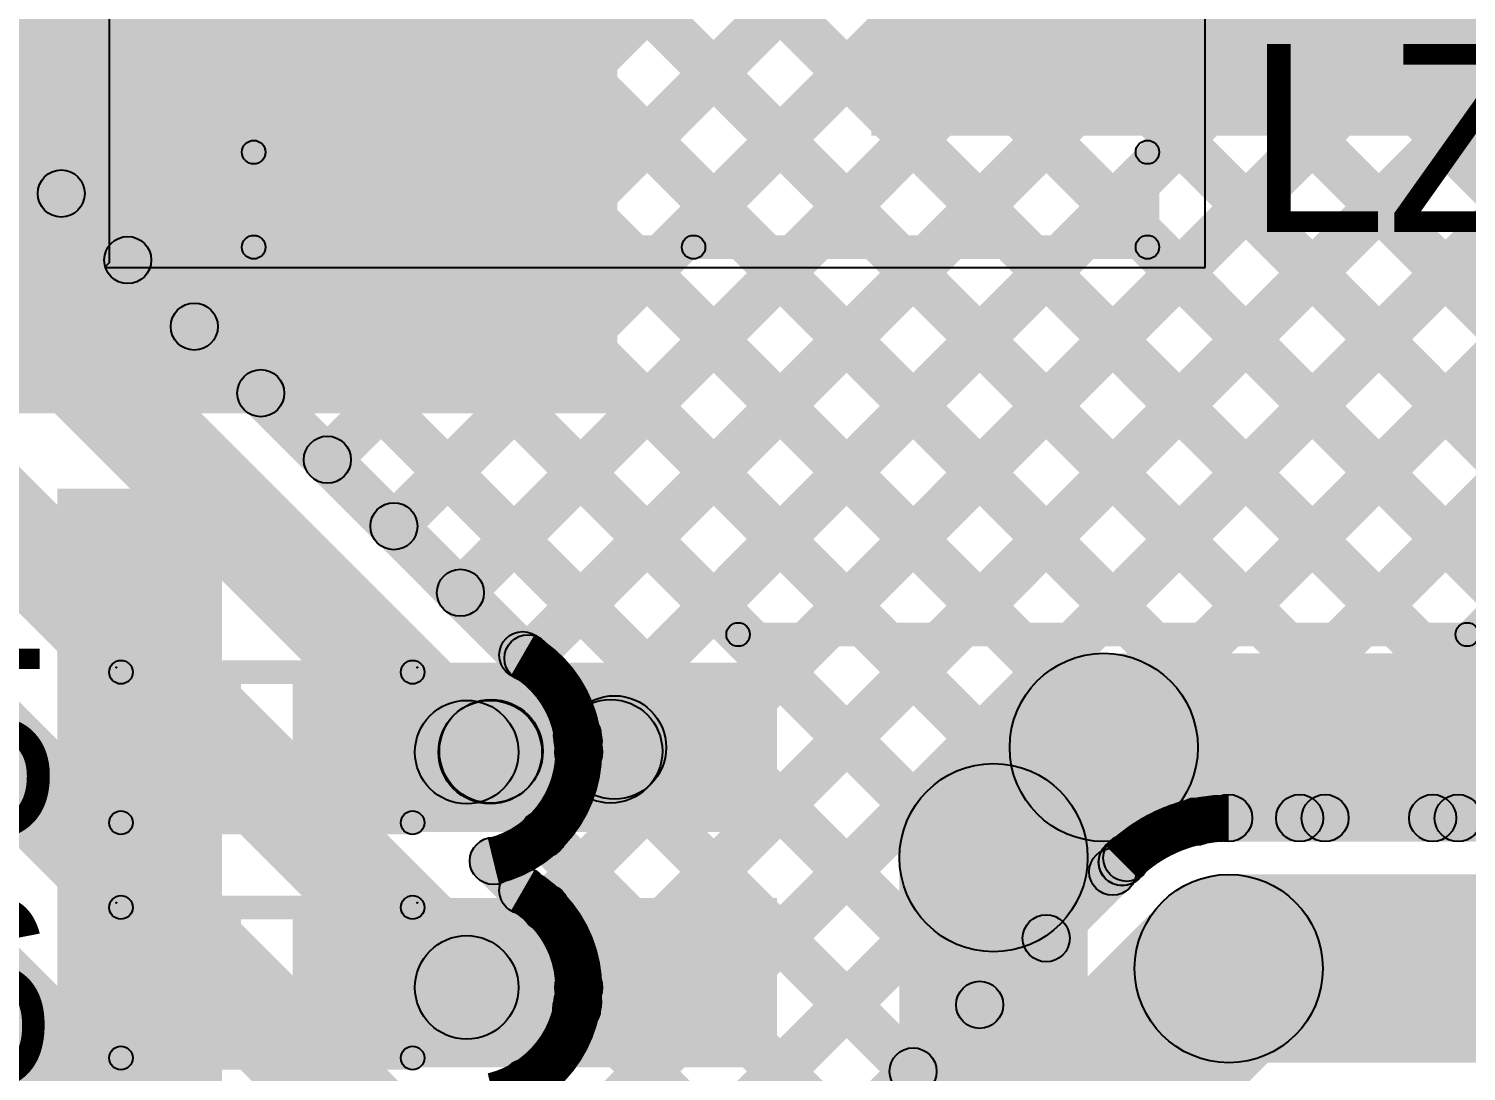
# Model space of a CAD drawing. Header units: millimetres. Extents: x -0.08 to 3.07, y -0.08 to 2.73.
# Drawn here: x 1.7109 to 2.0165, y 0.9252 to 1.1467 of the extents above; entities that cross this region are included whole.
import ezdxf

# ---------------------------------------------------------------- set-up
doc = ezdxf.new("R2010")
doc.units = ezdxf.units.MM
doc.header["$MEASUREMENT"] = 0
for name, color, linetype in [('BottomLayer', 5, 'Continuous'), ('TopLayer', 1, 'Continuous'), ('TopOverlay', 2, 'Continuous'), ('TopPaste', 8, 'Continuous'), ('TopSolder', 216, 'Continuous'), ('ViaHoleLayer', 16, 'Continuous')]:
    doc.layers.add(name, color=color, linetype=linetype)

# ---------------------------------------------------------------- blocks, each defined once
blk = doc.blocks.new('MS0420_100M_35')
at = {"layer": 'TopLayer'}
for points in [[(-0.10276, 0.04921), (-0.04291, 0.04921), (-0.04291, -0.04921), (-0.10276, -0.04921)], [(0.04291, 0.04921), (0.10276, 0.04921), (0.10276, -0.04921), (0.04291, -0.04921)]]:
    blk.add_hatch(color=1, dxfattribs=at).paths.add_polyline_path(points)
at = {"layer": 'TopOverlay'}
h = blk.add_hatch(color=2, dxfattribs=at)
edge = h.paths.add_edge_path()
edge.add_arc((-0.09528, 0.08268), 0.0025, 0, 360)
h = blk.add_hatch(color=2, dxfattribs=at)
edge = h.paths.add_edge_path()
edge.add_arc((-0.09528, 0.08268), 0.0025, 0, 360)
for points in [[(-0.09278, 0.0625), (-0.09778, 0.0625), (-0.09778, 0.08268), (-0.09278, 0.08268)], [(-0.09528, 0.08018), (-0.09528, 0.08518), (-0.00178, 0.08518), (-0.00178, 0.08018)], [(-0.00178, 0.08018), (-0.00178, 0.08518), (0.09472, 0.08518), (0.09472, 0.08018)], [(0.09722, 0.0625), (0.09222, 0.0625), (0.09222, 0.08268), (0.09722, 0.08268)], [(-0.09278, -0.08268), (-0.09778, -0.08268), (-0.09778, -0.0625), (-0.09278, -0.0625)], [(0.09722, -0.08268), (0.09222, -0.08268), (0.09222, -0.0625), (0.09722, -0.0625)], [(-0.09528, -0.08518), (-0.09528, -0.08018), (-0.00178, -0.08018), (-0.00178, -0.08518)], [(-0.00178, -0.08518), (-0.00178, -0.08018), (0.09472, -0.08018), (0.09472, -0.08518)]]:
    blk.add_hatch(color=2, dxfattribs=at).paths.add_polyline_path(points)
h = blk.add_hatch(color=2, dxfattribs=at)
edge = h.paths.add_edge_path()
edge.add_arc((-0.00178, 0.08268), 0.0025, 0, 360)
h = blk.add_hatch(color=2, dxfattribs=at)
edge = h.paths.add_edge_path()
edge.add_arc((-0.00178, 0.08268), 0.0025, 0, 360)
h = blk.add_hatch(color=2, dxfattribs=at)
edge = h.paths.add_edge_path()
edge.add_arc((0.09472, 0.08268), 0.0025, 0, 360)
h = blk.add_hatch(color=2, dxfattribs=at)
edge = h.paths.add_edge_path()
edge.add_arc((0.09472, 0.08268), 0.0025, 0, 360)
h = blk.add_hatch(color=2, dxfattribs=at)
edge = h.paths.add_edge_path()
edge.add_arc((-0.09528, 0.0625), 0.0025, 0, 360)
h = blk.add_hatch(color=2, dxfattribs=at)
edge = h.paths.add_edge_path()
edge.add_arc((0.09472, 0.0625), 0.0025, 0, 360)
h = blk.add_hatch(color=2, dxfattribs=at)
edge = h.paths.add_edge_path()
edge.add_arc((-0.1209, 0.004), 0.005, 0, 360)
h = blk.add_hatch(color=2, dxfattribs=at)
edge = h.paths.add_edge_path()
edge.add_arc((-0.11266, 0.004), 0.005, 0, 360)
h = blk.add_hatch(color=2, dxfattribs=at)
edge = h.paths.add_edge_path()
edge.add_arc((-0.09528, -0.0625), 0.0025, 0, 360)
h = blk.add_hatch(color=2, dxfattribs=at)
edge = h.paths.add_edge_path()
edge.add_arc((0.09472, -0.0625), 0.0025, 0, 360)
h = blk.add_hatch(color=2, dxfattribs=at)
edge = h.paths.add_edge_path()
edge.add_arc((-0.09528, -0.08268), 0.0025, 0, 360)
h = blk.add_hatch(color=2, dxfattribs=at)
edge = h.paths.add_edge_path()
edge.add_arc((-0.09528, -0.08268), 0.0025, 0, 360)
h = blk.add_hatch(color=2, dxfattribs=at)
edge = h.paths.add_edge_path()
edge.add_arc((-0.00178, -0.08268), 0.0025, 0, 360)
h = blk.add_hatch(color=2, dxfattribs=at)
edge = h.paths.add_edge_path()
edge.add_arc((-0.00178, -0.08268), 0.0025, 0, 360)
h = blk.add_hatch(color=2, dxfattribs=at)
edge = h.paths.add_edge_path()
edge.add_arc((0.09472, -0.08268), 0.0025, 0, 360)
h = blk.add_hatch(color=2, dxfattribs=at)
edge = h.paths.add_edge_path()
edge.add_arc((0.09472, -0.08268), 0.0025, 0, 360)
at = {"layer": 'TopPaste'}
for points in [[(-0.10276, 0.04921), (-0.04291, 0.04921), (-0.04291, -0.04921), (-0.10276, -0.04921)], [(0.04291, 0.04921), (0.10276, 0.04921), (0.10276, -0.04921), (0.04291, -0.04921)]]:
    blk.add_hatch(color=8, dxfattribs=at).paths.add_polyline_path(points)
at = {"layer": 'TopSolder'}
for points in [[(-0.10676, 0.05321), (-0.03891, 0.05321), (-0.03891, -0.05321), (-0.10676, -0.05321)], [(0.03891, 0.05321), (0.10676, 0.05321), (0.10676, -0.05321), (0.03891, -0.05321)]]:
    blk.add_hatch(color=216, dxfattribs=at).paths.add_polyline_path(points)
at = {"layer": 'TopOverlay', "const_width": 0.01}
blk.add_lwpolyline([(-0.11266, 0.004, 1), (-0.1209, 0.004, 1)], format="xyb", close=True, dxfattribs=at)
at = {"layer": 'TopOverlay'}
for centre, radius in [((-0.09528, 0.08268), 0.0025), ((-0.09528, 0.08268), 0.0025), ((-0.00178, 0.08268), 0.0025), ((-0.00178, 0.08268), 0.0025), ((0.09472, 0.08268), 0.0025), ((0.09472, 0.08268), 0.0025), ((-0.09528, 0.0625), 0.0025), ((0.09472, 0.0625), 0.0025), ((-0.1209, 0.004), 0.005), ((-0.11266, 0.004), 0.005), ((-0.09528, -0.0625), 0.0025), ((0.09472, -0.0625), 0.0025), ((-0.09528, -0.08268), 0.0025), ((-0.09528, -0.08268), 0.0025), ((-0.00178, -0.08268), 0.0025), ((-0.00178, -0.08268), 0.0025), ((0.09472, -0.08268), 0.0025), ((0.09472, -0.08268), 0.0025)]:
    blk.add_circle(centre, radius, dxfattribs=at)
blk = doc.blocks.new('MCP7940N_I_SN_57')
at = {"layer": 'TopLayer'}
for points in [[(-0.07579, 0.08681), (-0.07579, 0.06319), (-0.13681, 0.06319), (-0.13681, 0.08681)], [(0.13681, 0.08681), (0.13681, 0.06319), (0.07579, 0.06319), (0.07579, 0.08681)], [(-0.07579, 0.03681), (-0.07579, 0.01319), (-0.13681, 0.01319), (-0.13681, 0.03681)], [(0.13681, 0.03681), (0.13681, 0.01319), (0.07579, 0.01319), (0.07579, 0.03681)], [(-0.07579, -0.01319), (-0.07579, -0.03681), (-0.13681, -0.03681), (-0.13681, -0.01319)], [(0.13681, -0.01319), (0.13681, -0.03681), (0.07579, -0.03681), (0.07579, -0.01319)], [(-0.07579, -0.06319), (-0.07579, -0.08681), (-0.13681, -0.08681), (-0.13681, -0.06319)], [(0.13681, -0.06319), (0.13681, -0.08681), (0.07579, -0.08681), (0.07579, -0.06319)]]:
    blk.add_hatch(color=1, dxfattribs=at).paths.add_polyline_path(points)
at = {"layer": 'TopOverlay'}
h = blk.add_hatch(color=2, dxfattribs=at)
edge = h.paths.add_edge_path()
edge.add_arc((-0.126, 0.1), 0.005, 0, 360)
h = blk.add_hatch(color=2, dxfattribs=at)
edge = h.paths.add_edge_path()
edge.add_arc((-0.116, 0.1), 0.005, 0, 360)
h = blk.add_hatch(color=2, dxfattribs=at)
edge = h.paths.add_edge_path()
edge.add_arc((-0.077, 0.099), 0.0025, 0, 360)
for points in [[(0.078, 0.1015), (0.078, 0.0965), (-0.077, 0.0965), (-0.077, 0.1015)], [(0.08, -0.0965), (0.08, -0.1015), (-0.075, -0.1015), (-0.075, -0.0965)]]:
    blk.add_hatch(color=2, dxfattribs=at).paths.add_polyline_path(points)
h = blk.add_hatch(color=2, dxfattribs=at)
edge = h.paths.add_edge_path()
edge.add_arc((0.078, 0.099), 0.0025, 0, 360)
h = blk.add_hatch(color=2, dxfattribs=at)
edge = h.paths.add_edge_path()
edge.add_arc((-0.075, -0.099), 0.0025, 0, 360)
h = blk.add_hatch(color=2, dxfattribs=at)
edge = h.paths.add_edge_path()
edge.add_arc((0.08, -0.099), 0.0025, 0, 360)
at = {"layer": 'TopPaste'}
for points in [[(-0.07579, 0.08681), (-0.07579, 0.06319), (-0.13681, 0.06319), (-0.13681, 0.08681)], [(0.13681, 0.08681), (0.13681, 0.06319), (0.07579, 0.06319), (0.07579, 0.08681)], [(-0.07579, 0.03681), (-0.07579, 0.01319), (-0.13681, 0.01319), (-0.13681, 0.03681)], [(0.13681, 0.03681), (0.13681, 0.01319), (0.07579, 0.01319), (0.07579, 0.03681)], [(-0.07579, -0.01319), (-0.07579, -0.03681), (-0.13681, -0.03681), (-0.13681, -0.01319)], [(0.13681, -0.01319), (0.13681, -0.03681), (0.07579, -0.03681), (0.07579, -0.01319)], [(-0.07579, -0.06319), (-0.07579, -0.08681), (-0.13681, -0.08681), (-0.13681, -0.06319)], [(0.13681, -0.06319), (0.13681, -0.08681), (0.07579, -0.08681), (0.07579, -0.06319)]]:
    blk.add_hatch(color=8, dxfattribs=at).paths.add_polyline_path(points)
at = {"layer": 'TopSolder'}
for points in [[(-0.07179, 0.09081), (-0.07179, 0.05919), (-0.14081, 0.05919), (-0.14081, 0.09081)], [(0.14081, 0.09081), (0.14081, 0.05919), (0.07179, 0.05919), (0.07179, 0.09081)], [(-0.07179, 0.04081), (-0.07179, 0.00919), (-0.14081, 0.00919), (-0.14081, 0.04081)], [(0.14081, 0.04081), (0.14081, 0.00919), (0.07179, 0.00919), (0.07179, 0.04081)], [(-0.07179, -0.00919), (-0.07179, -0.04081), (-0.14081, -0.04081), (-0.14081, -0.00919)], [(0.14081, -0.00919), (0.14081, -0.04081), (0.07179, -0.04081), (0.07179, -0.00919)], [(-0.07179, -0.05919), (-0.07179, -0.09081), (-0.14081, -0.09081), (-0.14081, -0.05919)], [(0.14081, -0.05919), (0.14081, -0.09081), (0.07179, -0.09081), (0.07179, -0.05919)]]:
    blk.add_hatch(color=216, dxfattribs=at).paths.add_polyline_path(points)
at = {"layer": 'TopOverlay', "const_width": 0.01}
blk.add_lwpolyline([(-0.116, 0.1, 1), (-0.126, 0.1, 1)], format="xyb", close=True, dxfattribs=at)
at = {"layer": 'TopOverlay'}
for centre, radius in [((-0.126, 0.1), 0.005), ((-0.116, 0.1), 0.005), ((-0.077, 0.099), 0.0025), ((0.078, 0.099), 0.0025), ((-0.075, -0.099), 0.0025), ((0.08, -0.099), 0.0025)]:
    blk.add_circle(centre, radius, dxfattribs=at)
blk = doc.blocks.new('R__0402_89')
at = {"layer": 'TopLayer'}
for points in [[(-0.0275, -0.0125), (-0.0275, 0.0125), (-0.0095, 0.0125), (-0.0095, -0.0125)], [(0.0095, -0.0125), (0.0095, 0.0125), (0.0275, 0.0125), (0.0275, -0.0125)]]:
    blk.add_hatch(color=1, dxfattribs=at).paths.add_polyline_path(points)
at = {"layer": 'TopOverlay'}
h = blk.add_hatch(color=2, dxfattribs=at)
edge = h.paths.add_edge_path()
edge.add_arc((-0.031, 0.016), 0.0025, 0, 360)
h = blk.add_hatch(color=2, dxfattribs=at)
edge = h.paths.add_edge_path()
edge.add_arc((-0.031, 0.016), 0.0025, 0, 360)
for points in [[(0.031, 0.0185), (0.031, 0.0135), (-0.031, 0.0135), (-0.031, 0.0185)], [(-0.0335, 0.016), (-0.0285, 0.016), (-0.0285, -0.016), (-0.0335, -0.016)], [(0.0285, 0.016), (0.0335, 0.016), (0.0335, -0.016), (0.0285, -0.016)], [(0.031, -0.0135), (0.031, -0.0185), (-0.031, -0.0185), (-0.031, -0.0135)], [(0.032, -0.01694), (0.032, -0.01706), (-0.032, -0.01706), (-0.032, -0.01694)]]:
    blk.add_hatch(color=2, dxfattribs=at).paths.add_polyline_path(points)
h = blk.add_hatch(color=2, dxfattribs=at)
edge = h.paths.add_edge_path()
edge.add_arc((0.031, 0.016), 0.0025, 0, 360)
h = blk.add_hatch(color=2, dxfattribs=at)
edge = h.paths.add_edge_path()
edge.add_arc((0.031, 0.016), 0.0025, 0, 360)
h = blk.add_hatch(color=2, dxfattribs=at)
edge = h.paths.add_edge_path()
edge.add_arc((-0.031, -0.016), 0.0025, 0, 360)
h = blk.add_hatch(color=2, dxfattribs=at)
edge = h.paths.add_edge_path()
edge.add_arc((-0.031, -0.016), 0.0025, 0, 360)
h = blk.add_hatch(color=2, dxfattribs=at)
edge = h.paths.add_edge_path()
edge.add_arc((0.031, -0.016), 0.0025, 0, 360)
h = blk.add_hatch(color=2, dxfattribs=at)
edge = h.paths.add_edge_path()
edge.add_arc((0.031, -0.016), 0.0025, 0, 360)
h = blk.add_hatch(color=2, dxfattribs=at)
edge = h.paths.add_edge_path()
edge.add_arc((-0.032, -0.017), 0.0000635, 0, 360)
h = blk.add_hatch(color=2, dxfattribs=at)
edge = h.paths.add_edge_path()
edge.add_arc((0.032, -0.017), 0.0000635, 0, 360)
at = {"layer": 'TopPaste'}
for points in [[(-0.0275, -0.0125), (-0.0275, 0.0125), (-0.0095, 0.0125), (-0.0095, -0.0125)], [(0.0095, -0.0125), (0.0095, 0.0125), (0.0275, 0.0125), (0.0275, -0.0125)]]:
    blk.add_hatch(color=8, dxfattribs=at).paths.add_polyline_path(points)
at = {"layer": 'TopSolder'}
for points in [[(-0.0315, -0.0165), (-0.0315, 0.0165), (-0.0055, 0.0165), (-0.0055, -0.0165)], [(0.0055, -0.0165), (0.0055, 0.0165), (0.0315, 0.0165), (0.0315, -0.0165)]]:
    blk.add_hatch(color=216, dxfattribs=at).paths.add_polyline_path(points)
at = {"layer": 'TopOverlay'}
for centre, radius in [((-0.031, 0.016), 0.0025), ((-0.031, 0.016), 0.0025), ((0.031, 0.016), 0.0025), ((0.031, 0.016), 0.0025), ((-0.031, -0.016), 0.0025), ((-0.031, -0.016), 0.0025), ((0.031, -0.016), 0.0025), ((0.031, -0.016), 0.0025), ((-0.032, -0.017), 0.0000635), ((0.032, -0.017), 0.0000635)]:
    blk.add_circle(centre, radius, dxfattribs=at)
blk = doc.blocks.new('R__0402_90')
at = {"layer": 'TopLayer'}
for points in [[(-0.0275, -0.0125), (-0.0275, 0.0125), (-0.0095, 0.0125), (-0.0095, -0.0125)], [(0.0095, -0.0125), (0.0095, 0.0125), (0.0275, 0.0125), (0.0275, -0.0125)]]:
    blk.add_hatch(color=1, dxfattribs=at).paths.add_polyline_path(points)
at = {"layer": 'TopOverlay'}
h = blk.add_hatch(color=2, dxfattribs=at)
edge = h.paths.add_edge_path()
edge.add_arc((-0.031, 0.016), 0.0025, 0, 360)
h = blk.add_hatch(color=2, dxfattribs=at)
edge = h.paths.add_edge_path()
edge.add_arc((-0.031, 0.016), 0.0025, 0, 360)
for points in [[(0.031, 0.0185), (0.031, 0.0135), (-0.031, 0.0135), (-0.031, 0.0185)], [(-0.0335, 0.016), (-0.0285, 0.016), (-0.0285, -0.016), (-0.0335, -0.016)], [(0.0285, 0.016), (0.0335, 0.016), (0.0335, -0.016), (0.0285, -0.016)], [(0.031, -0.0135), (0.031, -0.0185), (-0.031, -0.0185), (-0.031, -0.0135)], [(0.032, -0.01694), (0.032, -0.01706), (-0.032, -0.01706), (-0.032, -0.01694)]]:
    blk.add_hatch(color=2, dxfattribs=at).paths.add_polyline_path(points)
h = blk.add_hatch(color=2, dxfattribs=at)
edge = h.paths.add_edge_path()
edge.add_arc((0.031, 0.016), 0.0025, 0, 360)
h = blk.add_hatch(color=2, dxfattribs=at)
edge = h.paths.add_edge_path()
edge.add_arc((0.031, 0.016), 0.0025, 0, 360)
h = blk.add_hatch(color=2, dxfattribs=at)
edge = h.paths.add_edge_path()
edge.add_arc((-0.031, -0.016), 0.0025, 0, 360)
h = blk.add_hatch(color=2, dxfattribs=at)
edge = h.paths.add_edge_path()
edge.add_arc((-0.031, -0.016), 0.0025, 0, 360)
h = blk.add_hatch(color=2, dxfattribs=at)
edge = h.paths.add_edge_path()
edge.add_arc((0.031, -0.016), 0.0025, 0, 360)
h = blk.add_hatch(color=2, dxfattribs=at)
edge = h.paths.add_edge_path()
edge.add_arc((0.031, -0.016), 0.0025, 0, 360)
h = blk.add_hatch(color=2, dxfattribs=at)
edge = h.paths.add_edge_path()
edge.add_arc((-0.032, -0.017), 0.0000635, 0, 360)
h = blk.add_hatch(color=2, dxfattribs=at)
edge = h.paths.add_edge_path()
edge.add_arc((0.032, -0.017), 0.0000635, 0, 360)
at = {"layer": 'TopPaste'}
for points in [[(-0.0275, -0.0125), (-0.0275, 0.0125), (-0.0095, 0.0125), (-0.0095, -0.0125)], [(0.0095, -0.0125), (0.0095, 0.0125), (0.0275, 0.0125), (0.0275, -0.0125)]]:
    blk.add_hatch(color=8, dxfattribs=at).paths.add_polyline_path(points)
at = {"layer": 'TopSolder'}
for points in [[(-0.0315, -0.0165), (-0.0315, 0.0165), (-0.0055, 0.0165), (-0.0055, -0.0165)], [(0.0055, -0.0165), (0.0055, 0.0165), (0.0315, 0.0165), (0.0315, -0.0165)]]:
    blk.add_hatch(color=216, dxfattribs=at).paths.add_polyline_path(points)
at = {"layer": 'TopOverlay'}
for centre, radius in [((-0.031, 0.016), 0.0025), ((-0.031, 0.016), 0.0025), ((0.031, 0.016), 0.0025), ((0.031, 0.016), 0.0025), ((-0.031, -0.016), 0.0025), ((-0.031, -0.016), 0.0025), ((0.031, -0.016), 0.0025), ((0.031, -0.016), 0.0025), ((-0.032, -0.017), 0.0000635), ((0.032, -0.017), 0.0000635)]:
    blk.add_circle(centre, radius, dxfattribs=at)

msp = doc.modelspace()

# ---------------------------------------------------------------- hatches: boundary and pattern name
at = {"layer": 'BottomLayer'}
for points in [[(1.48966, 1.44046), (1.49673, 1.44754), (1.96251, 0.98176), (1.95544, 0.97468)], [(1.51795, 1.44046), (1.52502, 1.44754), (1.99002, 0.98254), (1.98295, 0.97546)], [(1.48228, 1.41957), (1.48935, 1.42664), (1.94486, 0.97112), (1.93779, 0.96405)], [(1.48228, 1.39128), (1.48935, 1.39835), (1.93072, 0.95698), (1.92365, 0.94991)], [(1.48228, 1.363), (1.48935, 1.37007), (1.91658, 0.94284), (1.90951, 0.93576)], [(1.48228, 1.34018), (1.48935, 1.34725), (1.81944, 1.01716), (1.81237, 1.01008)], [(1.45503, 1.32641), (1.47059, 1.34197), (1.81178, 1.00078), (1.79622, 0.98522)], [(1.42603, 1.30541), (1.44159, 1.32097), (1.81178, 0.95078), (1.79622, 0.93522)], [(1.38322, 1.29822), (1.39878, 1.31378), (1.80897, 0.90359), (1.79341, 0.88803)], [(1.72134, 1.10818), (1.71427, 1.11526), (1.86455, 1.26554), (1.87162, 1.25846)], [(1.73548, 1.09404), (1.72841, 1.10111), (1.89284, 1.26554), (1.89991, 1.25846)], [(1.74963, 1.0799), (1.74256, 1.08697), (1.92112, 1.26554), (1.92819, 1.25846)], [(1.76377, 1.06576), (1.7567, 1.07283), (1.9494, 1.26554), (1.95648, 1.25846)], [(1.77791, 1.05162), (1.77084, 1.05869), (1.97769, 1.26554), (1.98476, 1.25846)], [(1.79205, 1.03747), (1.78498, 1.04454), (2.00597, 1.26554), (2.01304, 1.25846)], [(1.8062, 1.02333), (1.79912, 1.0304), (2.03426, 1.26554), (2.04133, 1.25846)], [(1.82055, 1.0094), (1.81348, 1.01647), (2.06254, 1.26554), (2.06961, 1.25846)], [(1.82419, 0.95648), (1.81712, 0.96355), (2.11911, 1.26554), (2.12618, 1.25846)], [(1.82827, 0.90398), (1.8212, 0.91105), (2.17568, 1.26554), (2.18275, 1.25846)], [(1.83091, 0.9349), (1.82383, 0.94198), (2.14739, 1.26554), (2.15447, 1.25846)], [(1.83123, 0.9918), (1.82416, 0.99887), (2.09083, 1.26554), (2.0979, 1.25846)], [(1.83803, 0.88546), (1.83096, 0.89254), (2.20396, 1.26554), (2.21103, 1.25846)], [(1.84136, 1.25846), (1.84844, 1.26554), (2.13144, 0.98254), (2.12436, 0.97546)], [(1.86965, 1.25846), (1.87672, 1.26554), (2.15972, 0.98254), (2.15265, 0.97546)], [(1.89793, 1.25846), (1.905, 1.26554), (2.188, 0.98254), (2.18093, 0.97546)], [(1.94786, 0.967), (1.94078, 0.97407), (2.23225, 1.26554), (2.23932, 1.25846)], [(1.9846, 0.97546), (1.97753, 0.98254), (2.26053, 1.26554), (2.2676, 1.25846)], [(2.01289, 0.97546), (2.00582, 0.98254), (2.28882, 1.26554), (2.29589, 1.25846)], [(1.7072, 1.12233), (1.70013, 1.1294), (1.83527, 1.26454), (1.84234, 1.25746)], [(1.72923, 1.25746), (1.7363, 1.26454), (2.0183, 0.98254), (2.01123, 0.97546)], [(1.75751, 1.25746), (1.76458, 1.26454), (2.04658, 0.98254), (2.03951, 0.97546)], [(1.7858, 1.25746), (1.79287, 1.26454), (2.07487, 0.98254), (2.0678, 0.97546)], [(1.81408, 1.25746), (1.82115, 1.26454), (2.10315, 0.98254), (2.09608, 0.97546)], [(1.82402, 0.99297), (1.83109, 1.00004), (1.90244, 0.92869), (1.89537, 0.92162)], [(1.966, 0.974), (1.966, 0.984), (2.229, 0.984), (2.229, 0.974)], [(1.81668, 0.97203), (1.82375, 0.9791), (1.8883, 0.91455), (1.88123, 0.90748)], [(1.80612, 0.96634), (1.81319, 0.97341), (1.81944, 0.96716), (1.81237, 0.96008)], [(1.86628, 0.88546), (1.85921, 0.89254), (1.93981, 0.97314), (1.94688, 0.96606)], [(1.966, 0.927), (1.966, 0.967), (2.229, 0.967), (2.229, 0.927)], [(1.89014, 0.84286), (1.86186, 0.87114), (1.95186, 0.96114), (1.98014, 0.93286)], [(1.67386, 0.92986), (1.70214, 0.95814), (1.78914, 0.87114), (1.76086, 0.84286)], [(1.82407, 0.93635), (1.83114, 0.94342), (1.87415, 0.90041), (1.86708, 0.89334)], [(1.81295, 0.91919), (1.82002, 0.92626), (1.85374, 0.89254), (1.84667, 0.88546)]]:
    msp.add_hatch(color=5, dxfattribs=at).paths.add_polyline_path(points)
h = msp.add_hatch(color=5, dxfattribs=at)
edge = h.paths.add_edge_path()
edge.add_arc((1.71781, 1.11172), 0.005, 0, 360)
h = msp.add_hatch(color=5, dxfattribs=at)
edge = h.paths.add_edge_path()
edge.add_arc((1.73195, 1.09758), 0.005, 0, 360)
h = msp.add_hatch(color=5, dxfattribs=at)
edge = h.paths.add_edge_path()
edge.add_arc((1.74609, 1.08344), 0.005, 0, 360)
h = msp.add_hatch(color=5, dxfattribs=at)
edge = h.paths.add_edge_path()
edge.add_arc((1.76023, 1.06929), 0.005, 0, 360)
h = msp.add_hatch(color=5, dxfattribs=at)
edge = h.paths.add_edge_path()
edge.add_arc((1.77438, 1.05515), 0.005, 0, 360)
h = msp.add_hatch(color=5, dxfattribs=at)
edge = h.paths.add_edge_path()
edge.add_arc((1.78852, 1.04101), 0.005, 0, 360)
h = msp.add_hatch(color=5, dxfattribs=at)
edge = h.paths.add_edge_path()
edge.add_arc((1.80266, 1.02687), 0.005, 0, 360)
h = msp.add_hatch(color=5, dxfattribs=at)
edge = h.paths.add_edge_path()
edge.add_arc((1.81591, 1.01362), 0.005, 0, 360)
h = msp.add_hatch(color=5, dxfattribs=at)
edge = h.paths.add_edge_path()
edge.add_arc((1.81591, 1.01362), 0.005, 0, 360)
h = msp.add_hatch(color=5, dxfattribs=at)
edge = h.paths.add_edge_path()
edge.add_arc((1.81702, 1.01294), 0.005, 0, 360)
h = msp.add_hatch(color=5, dxfattribs=at)
edge = h.paths.add_edge_path()
edge.add_arc((1.804, 0.993), 0.01181, 0, 360)
h = msp.add_hatch(color=5, dxfattribs=at)
edge = h.paths.add_edge_path()
edge.add_arc((1.804, 0.993), 0.011, 0, 360)
h = msp.add_hatch(color=5, dxfattribs=at)
edge = h.paths.add_edge_path()
edge.add_arc((1.82755, 0.99651), 0.005, 0, 360)
h = msp.add_hatch(color=5, dxfattribs=at)
edge = h.paths.add_edge_path()
edge.add_arc((1.8277, 0.99533), 0.005, 0, 360)
h = msp.add_hatch(color=5, dxfattribs=at)
edge = h.paths.add_edge_path()
edge.add_arc((1.82781, 0.993), 0.005, 0, 360)
h = msp.add_hatch(color=5, dxfattribs=at)
edge = h.paths.add_edge_path()
edge.add_arc((1.82781, 0.993), 0.005, 0, 360)
h = msp.add_hatch(color=5, dxfattribs=at)
edge = h.paths.add_edge_path()
edge.add_arc((1.95898, 0.97822), 0.005, 0, 360)
h = msp.add_hatch(color=5, dxfattribs=at)
edge = h.paths.add_edge_path()
edge.add_arc((1.966, 0.979), 0.005, 0, 360)
h = msp.add_hatch(color=5, dxfattribs=at)
edge = h.paths.add_edge_path()
edge.add_arc((1.966, 0.979), 0.005, 0, 360)
h = msp.add_hatch(color=5, dxfattribs=at)
edge = h.paths.add_edge_path()
edge.add_arc((1.966, 0.979), 0.005, 0, 360)
h = msp.add_hatch(color=5, dxfattribs=at)
edge = h.paths.add_edge_path()
edge.add_arc((1.98107, 0.979), 0.005, 0, 360)
h = msp.add_hatch(color=5, dxfattribs=at)
edge = h.paths.add_edge_path()
edge.add_arc((1.98648, 0.979), 0.005, 0, 360)
h = msp.add_hatch(color=5, dxfattribs=at)
edge = h.paths.add_edge_path()
edge.add_arc((2.00935, 0.979), 0.005, 0, 360)
h = msp.add_hatch(color=5, dxfattribs=at)
edge = h.paths.add_edge_path()
edge.add_arc((2.01477, 0.979), 0.005, 0, 360)
h = msp.add_hatch(color=5, dxfattribs=at)
edge = h.paths.add_edge_path()
edge.add_arc((1.82021, 0.97556), 0.005, 0, 360)
h = msp.add_hatch(color=5, dxfattribs=at)
edge = h.paths.add_edge_path()
edge.add_arc((1.80966, 0.96987), 0.005, 0, 360)
h = msp.add_hatch(color=5, dxfattribs=at)
edge = h.paths.add_edge_path()
edge.add_arc((1.80966, 0.96987), 0.005, 0, 360)
h = msp.add_hatch(color=5, dxfattribs=at)
edge = h.paths.add_edge_path()
edge.add_arc((1.94432, 0.97054), 0.005, 0, 360)
h = msp.add_hatch(color=5, dxfattribs=at)
edge = h.paths.add_edge_path()
edge.add_arc((1.94133, 0.96758), 0.005, 0, 360)
h = msp.add_hatch(color=5, dxfattribs=at)
edge = h.paths.add_edge_path()
edge.add_arc((1.94334, 0.9696), 0.005, 0, 360)
h = msp.add_hatch(color=5, dxfattribs=at)
edge = h.paths.add_edge_path()
edge.add_arc((1.94334, 0.9696), 0.005, 0, 360)
h = msp.add_hatch(color=5, dxfattribs=at)
edge = h.paths.add_edge_path()
edge.add_arc((1.94337, 0.96963), 0.005, 0, 360)
h = msp.add_hatch(color=5, dxfattribs=at)
edge = h.paths.add_edge_path()
edge.add_arc((1.81591, 0.96362), 0.005, 0, 360)
h = msp.add_hatch(color=5, dxfattribs=at)
edge = h.paths.add_edge_path()
edge.add_arc((1.81591, 0.96362), 0.005, 0, 360)
h = msp.add_hatch(color=5, dxfattribs=at)
edge = h.paths.add_edge_path()
edge.add_arc((1.966, 0.947), 0.02, 0, 360)
h = msp.add_hatch(color=5, dxfattribs=at)
edge = h.paths.add_edge_path()
edge.add_arc((1.966, 0.947), 0.02, 0, 360)
h = msp.add_hatch(color=5, dxfattribs=at)
edge = h.paths.add_edge_path()
edge.add_arc((1.82066, 0.96001), 0.005, 0, 360)
h = msp.add_hatch(color=5, dxfattribs=at)
edge = h.paths.add_edge_path()
edge.add_arc((1.92719, 0.95344), 0.005, 0, 360)
h = msp.add_hatch(color=5, dxfattribs=at)
edge = h.paths.add_edge_path()
edge.add_arc((1.804, 0.943), 0.01181, 0, 360)
h = msp.add_hatch(color=5, dxfattribs=at)
edge = h.paths.add_edge_path()
edge.add_arc((1.804, 0.943), 0.011, 0, 360)
h = msp.add_hatch(color=5, dxfattribs=at)
edge = h.paths.add_edge_path()
edge.add_arc((1.82781, 0.943), 0.005, 0, 360)
h = msp.add_hatch(color=5, dxfattribs=at)
edge = h.paths.add_edge_path()
edge.add_arc((1.82781, 0.943), 0.005, 0, 360)
h = msp.add_hatch(color=5, dxfattribs=at)
edge = h.paths.add_edge_path()
edge.add_arc((1.82761, 0.93989), 0.005, 0, 360)
h = msp.add_hatch(color=5, dxfattribs=at)
edge = h.paths.add_edge_path()
edge.add_arc((1.91305, 0.9393), 0.005, 0, 360)
h = msp.add_hatch(color=5, dxfattribs=at)
edge = h.paths.add_edge_path()
edge.add_arc((1.82737, 0.93844), 0.005, 0, 360)
h = msp.add_hatch(color=5, dxfattribs=at)
edge = h.paths.add_edge_path()
edge.add_arc((1.8989, 0.92516), 0.005, 0, 360)
h = msp.add_hatch(color=5, dxfattribs=at)
edge = h.paths.add_edge_path()
edge.add_arc((1.81648, 0.92272), 0.005, 0, 360)
at = {"layer": 'TopLayer'}
for points in [[(1.525, 1.065), (1.836, 1.065), (1.836, 1.482), (1.525, 1.482)], [(1.89, 1.124), (2.1, 1.124), (2.1, 1.444), (1.89, 1.444)], [(1.717, 0.814), (1.752, 0.814), (1.752, 1.049), (1.717, 1.049)], [(1.77, 0.976), (1.87, 0.976), (1.87, 1.012), (1.77, 1.012)], [(1.93943, 0.974), (1.93943, 1.014), (2.048, 1.014), (2.048, 0.974)], [(1.93014, 0.95643), (1.90186, 0.98471), (1.92529, 1.00814), (1.95357, 0.97986)], [(1.80919, 0.98219), (1.80919, 1.00419), (1.83459, 1.00419), (1.83459, 0.98219)], [(1.81678, 0.98522), (1.80122, 1.00078), (1.80141, 1.00097), (1.81697, 0.98541)], [(1.84237, 0.98541), (1.82681, 1.00097), (1.82762, 1.00178), (1.84318, 0.98622)], [(1.936, 0.7995), (1.896, 0.7995), (1.896, 0.97057), (1.936, 0.97057)], [(1.77, 0.926), (1.87, 0.926), (1.87, 0.962), (1.77, 0.962)]]:
    msp.add_hatch(color=1, dxfattribs=at).paths.add_polyline_path(points)
h = msp.add_hatch(color=1, dxfattribs=at)
edge = h.paths.add_edge_path()
edge.add_arc((1.93943, 0.994), 0.02, 0, 360)
h = msp.add_hatch(color=1, dxfattribs=at)
edge = h.paths.add_edge_path()
edge.add_arc((1.93943, 0.994), 0.02, 0, 360)
h = msp.add_hatch(color=1, dxfattribs=at)
edge = h.paths.add_edge_path()
edge.add_arc((1.804, 0.993), 0.01181, 0, 360)
h = msp.add_hatch(color=1, dxfattribs=at)
edge = h.paths.add_edge_path()
edge.add_arc((1.809, 0.993), 0.011, 0, 360)
h = msp.add_hatch(color=1, dxfattribs=at)
edge = h.paths.add_edge_path()
edge.add_arc((1.80919, 0.99319), 0.011, 0, 360)
h = msp.add_hatch(color=1, dxfattribs=at)
edge = h.paths.add_edge_path()
edge.add_arc((1.80919, 0.99319), 0.011, 0, 360)
h = msp.add_hatch(color=1, dxfattribs=at)
edge = h.paths.add_edge_path()
edge.add_arc((1.83459, 0.99319), 0.011, 0, 360)
h = msp.add_hatch(color=1, dxfattribs=at)
edge = h.paths.add_edge_path()
edge.add_arc((1.83459, 0.99319), 0.011, 0, 360)
h = msp.add_hatch(color=1, dxfattribs=at)
edge = h.paths.add_edge_path()
edge.add_arc((1.8354, 0.994), 0.011, 0, 360)
h = msp.add_hatch(color=1, dxfattribs=at)
edge = h.paths.add_edge_path()
edge.add_arc((1.916, 0.97057), 0.02, 0, 360)
h = msp.add_hatch(color=1, dxfattribs=at)
edge = h.paths.add_edge_path()
edge.add_arc((1.916, 0.97057), 0.02, 0, 360)
h = msp.add_hatch(color=1, dxfattribs=at)
edge = h.paths.add_edge_path()
edge.add_arc((1.804, 0.943), 0.01181, 0, 360)
at = {"layer": 'ViaHoleLayer'}
h = msp.add_hatch(color=16, dxfattribs=at)
edge = h.paths.add_edge_path()
edge.add_arc((1.804, 0.993), 0.00591, 0, 360)
h = msp.add_hatch(color=16, dxfattribs=at)
edge = h.paths.add_edge_path()
edge.add_arc((1.804, 0.943), 0.00591, 0, 360)

# ---------------------------------------------------------------- linework, layer by layer
at = {"layer": 'BottomLayer', "const_width": 0.01}
for points in [[(1.81591, 1.01362, -0.267932), (1.82781, 0.993)], [(1.82781, 0.993, -0.345586), (1.80966, 0.96987)], [(1.94334, 0.9696, -0.199231), (1.966, 0.979)], [(1.94337, 0.96963, -0.198912), (1.966, 0.979)], [(1.81591, 0.96362, -0.267932), (1.82781, 0.943)], [(1.82781, 0.943, -0.345586), (1.80966, 0.91987)]]:
    msp.add_lwpolyline(points, format="xyb", dxfattribs=at)
at = {"layer": 'BottomLayer'}
for centre, radius in [((1.71781, 1.11172), 0.005), ((1.73195, 1.09758), 0.005), ((1.74609, 1.08344), 0.005), ((1.76023, 1.06929), 0.005), ((1.77438, 1.05515), 0.005), ((1.78852, 1.04101), 0.005), ((1.80266, 1.02687), 0.005), ((1.81591, 1.01362), 0.005), ((1.81591, 1.01362), 0.005), ((1.81702, 1.01294), 0.005), ((1.804, 0.993), 0.011), ((1.82755, 0.99651), 0.005), ((1.8277, 0.99533), 0.005), ((1.82781, 0.993), 0.005), ((1.82781, 0.993), 0.005), ((1.95898, 0.97822), 0.005), ((1.966, 0.979), 0.005), ((1.966, 0.979), 0.005), ((1.966, 0.979), 0.005), ((1.98107, 0.979), 0.005), ((1.98648, 0.979), 0.005), ((2.00935, 0.979), 0.005), ((2.01477, 0.979), 0.005), ((1.82021, 0.97556), 0.005), ((1.80966, 0.96987), 0.005), ((1.80966, 0.96987), 0.005), ((1.94432, 0.97054), 0.005), ((1.94133, 0.96758), 0.005), ((1.94334, 0.9696), 0.005), ((1.94334, 0.9696), 0.005), ((1.94337, 0.96963), 0.005), ((1.81591, 0.96362), 0.005), ((1.81591, 0.96362), 0.005), ((1.966, 0.947), 0.02), ((1.966, 0.947), 0.02), ((1.82066, 0.96001), 0.005), ((1.92719, 0.95344), 0.005), ((1.804, 0.943), 0.011), ((1.82781, 0.943), 0.005), ((1.82781, 0.943), 0.005), ((1.82761, 0.93989), 0.005), ((1.91305, 0.9393), 0.005), ((1.82737, 0.93844), 0.005), ((1.8989, 0.92516), 0.005), ((1.81648, 0.92272), 0.005)]:
    msp.add_circle(centre, radius, dxfattribs=at)
at = {"layer": 'TopLayer'}
for p, q in [((1.728, 1.273), (1.728, 1.097)), ((1.961, 1.096), (1.961, 1.271)), ((1.728, 1.097), (1.727, 1.096)), ((1.727, 1.096), (1.961, 1.096))]:
    msp.add_line(p, q, dxfattribs=at)
for centre, radius in [((1.93943, 0.994), 0.02), ((1.93943, 0.994), 0.02), ((1.809, 0.993), 0.011), ((1.80919, 0.99319), 0.011), ((1.80919, 0.99319), 0.011), ((1.83459, 0.99319), 0.011), ((1.83459, 0.99319), 0.011), ((1.8354, 0.994), 0.011), ((1.916, 0.97057), 0.02), ((1.916, 0.97057), 0.02)]:
    msp.add_circle(centre, radius, dxfattribs=at)

# ---------------------------------------------------------------- block references
for name, p, rotation in [('MS0420_100M_35', (1.854, 1.183), 360), ('MCP7940N_I_SN_57', (1.9417, 0.919), 180), ('R__0402_90', (1.7615, 0.994), 180), ('R__0402_89', (1.7615, 0.944), 180)]:
    msp.add_blockref(name, p, dxfattribs=dict(rotation=rotation))

# ---------------------------------------------------------------- texts
at = {"layer": 'TopOverlay'}
for s, p in [('LZ1', (1.96976, 1.10352)), ('R15', (1.6195, 0.975)), ('R16', (1.6185, 0.922))]:
    msp.add_text(s, height=0.04, dxfattribs=at).set_placement(p)

doc.saveas('drawing.dxf')
